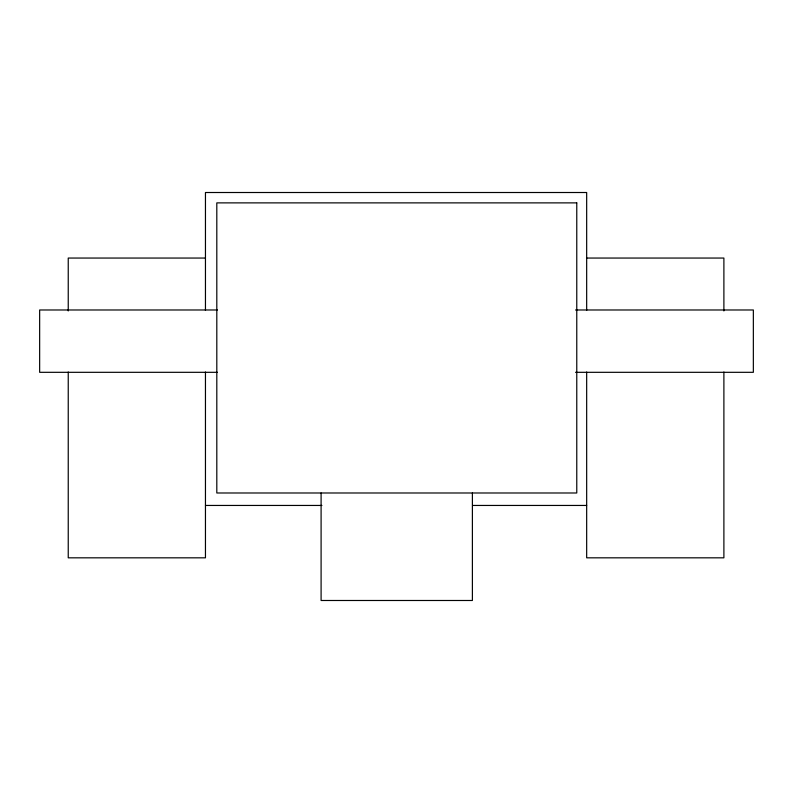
<?xml version="1.0" encoding="UTF-8"?>
<svg xmlns="http://www.w3.org/2000/svg" width="793" height="793" viewBox="0 0 793 793"><rect width="100%" height="100%" fill="white"/><g stroke="black" fill="none" stroke-linecap="round" stroke-linejoin="round"><path stroke-width="1.19" d="M205.456 258.052L68.238 258.052L68.238 310.945M586.671 258.052L723.89 258.052L723.89 310.945M217.47 309.984L39.65 309.984L39.65 372.314L217.47 372.314M575.53 309.984L753.35 309.984L753.35 372.314L575.53 372.314M205.456 505.448L321.918 505.448M472.658 505.448L586.671 505.448M723.89 372.006L723.89 557.826L586.671 557.826L586.671 372.006M586.671 310.44L586.671 192.511L205.456 192.511L205.456 310.44M472.39 492.988L472.39 600.489L321.096 600.489L321.096 492.988M205.456 372.006L205.456 557.826L68.238 557.826L68.238 372.006M576.769 202.879L216.806 202.879L216.806 492.988L576.769 492.988L576.769 202.879"/></g></svg>
